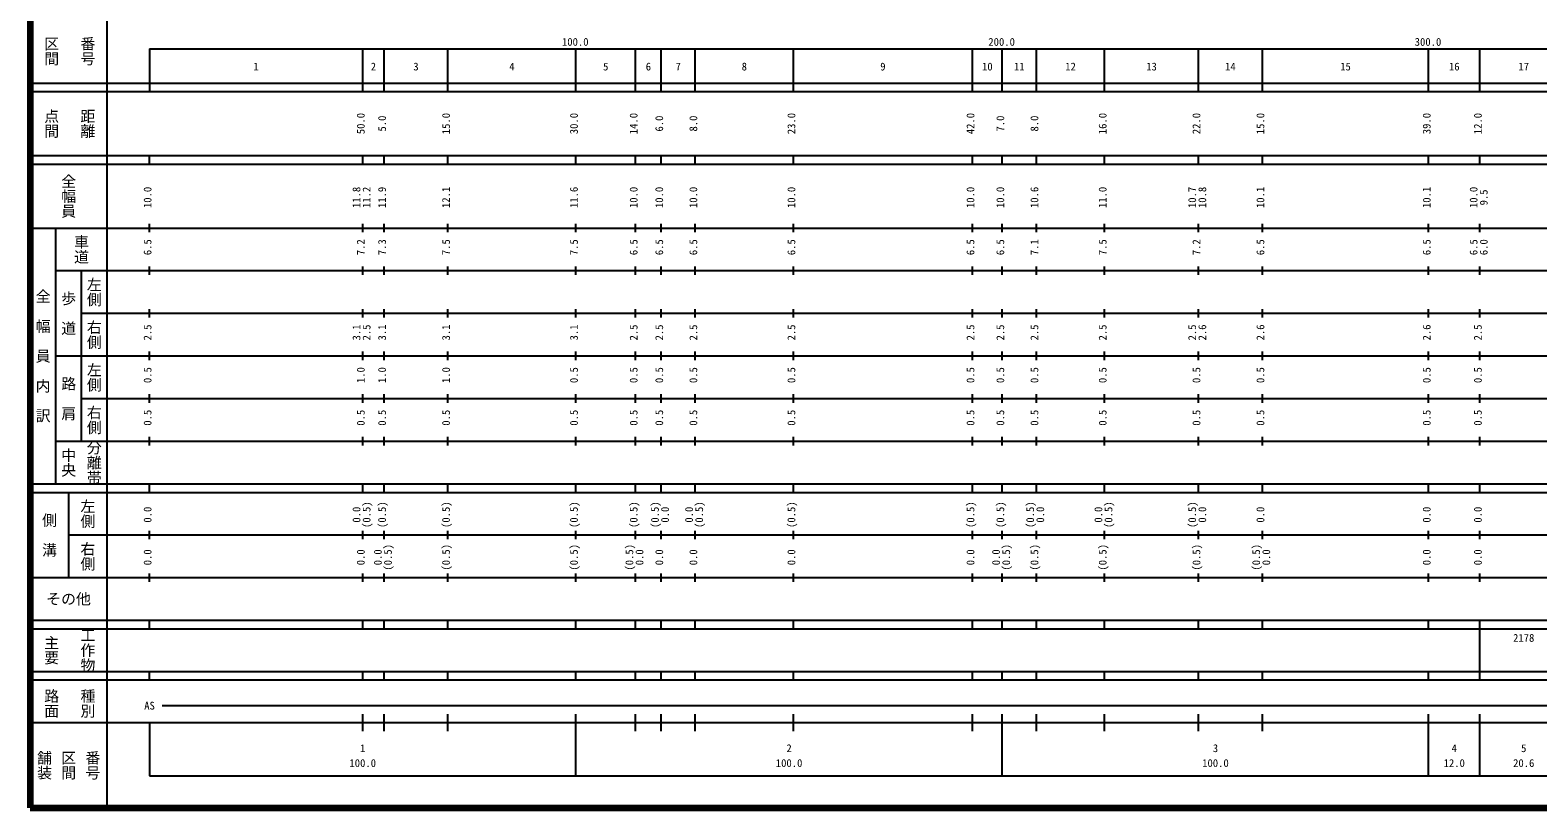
# Model space of a CAD drawing. Units: millimetres on the paper, enlarged 1000 times. Extents: x 40000 to 680000, y 20000 to 380000.
# Drawn here: x 40000 to 393608, y 20000 to 202409 of the extents above; entities that cross this region are included whole.
import ezdxf
from ezdxf.enums import TextEntityAlignment as Align

# ---------------------------------------------------------------- set-up
doc = ezdxf.new("R2010")
doc.units = ezdxf.units.MM
doc.header["$LTSCALE"] = 1000
doc.layers.add('M-TTL', color=2, linetype='Continuous', lineweight=140)
doc.layers.add('M-TTL-BAND', color=7, linetype='Continuous', lineweight=25)
doc.styles.add('@ＭＳ ゴシック', font='')
doc.styles.add('ＭＳ ゴシック', font='')
doc.styles.get('@ＭＳ ゴシック').set_extended_font_data('@MS Gothic')
doc.styles.get('ＭＳ ゴシック').set_extended_font_data('MS Gothic')

msp = doc.modelspace()

# ---------------------------------------------------------------- linework, layer by layer
at = {"layer": 'M-TTL'}
for p, q in [((40000, 380000), (40000, 20000)), ((40000, 20000), (680000, 20000))]:
    msp.add_line(p, q, dxfattribs=at)
at = {"layer": 'M-TTL-BAND'}
for p, q in [((58000, 370000), (58000, 20000)), ((68000, 198000), (579000, 198000)), ((68000, 198000), (68000, 188000)), ((118000, 188000), (118000, 198000)), ((123000, 188000), (123000, 198000)), ((138000, 188000), (138000, 198000)), ((168000, 188000), (168000, 198000)), ((182000, 188000), (182000, 198000)), ((188000, 188000), (188000, 198000)), ((196000, 188000), (196000, 198000)), ((219000, 188000), (219000, 198000)), ((261000, 188000), (261000, 198000)), ((268000, 188000), (268000, 198000)), ((276000, 188000), (276000, 198000)), ((292000, 188000), (292000, 198000)), ((314000, 188000), (314000, 198000)), ((329000, 188000), (329000, 198000)), ((368000, 188000), (368000, 198000)), ((380000, 188000), (380000, 198000)), ((40000, 190000), (579000, 190000)), ((40000, 188000), (579000, 188000)), ((40000, 173000), (579000, 173000)), ((40000, 171000), (579000, 171000)), ((68000, 171000), (68000, 173000)), ((118000, 171000), (118000, 173000)), ((123000, 171000), (123000, 173000)), ((138000, 171000), (138000, 173000)), ((168000, 171000), (168000, 173000)), ((182000, 171000), (182000, 173000)), ((188000, 171000), (188000, 173000)), ((196000, 171000), (196000, 173000)), ((219000, 171000), (219000, 173000)), ((261000, 171000), (261000, 173000)), ((268000, 171000), (268000, 173000)), ((276000, 171000), (276000, 173000)), ((292000, 171000), (292000, 173000)), ((314000, 171000), (314000, 173000)), ((329000, 171000), (329000, 173000)), ((368000, 171000), (368000, 173000)), ((380000, 171000), (380000, 173000)), ((40000, 156000), (579000, 156000)), ((46000, 96000), (46000, 156000)), ((68000, 155000), (68000, 157000)), ((118000, 155000), (118000, 157000)), ((123000, 155000), (123000, 157000)), ((138000, 155000), (138000, 157000)), ((168000, 155000), (168000, 157000)), ((182000, 155000), (182000, 157000)), ((188000, 155000), (188000, 157000)), ((196000, 155000), (196000, 157000)), ((219000, 155000), (219000, 157000)), ((261000, 155000), (261000, 157000)), ((268000, 155000), (268000, 157000)), ((276000, 155000), (276000, 157000)), ((292000, 155000), (292000, 157000)), ((314000, 155000), (314000, 157000)), ((329000, 155000), (329000, 157000)), ((368000, 155000), (368000, 157000)), ((380000, 155000), (380000, 157000)), ((46000, 146000), (579000, 146000)), ((52000, 146000), (52000, 106000)), ((68000, 145000), (68000, 147000)), ((118000, 145000), (118000, 147000)), ((123000, 145000), (123000, 147000)), ((138000, 145000), (138000, 147000)), ((168000, 145000), (168000, 147000)), ((182000, 145000), (182000, 147000)), ((188000, 145000), (188000, 147000)), ((196000, 145000), (196000, 147000)), ((219000, 145000), (219000, 147000)), ((261000, 145000), (261000, 147000)), ((268000, 145000), (268000, 147000)), ((276000, 145000), (276000, 147000)), ((292000, 145000), (292000, 147000)), ((314000, 145000), (314000, 147000)), ((329000, 145000), (329000, 147000)), ((368000, 145000), (368000, 147000)), ((380000, 145000), (380000, 147000)), ((52000, 136000), (579000, 136000)), ((68000, 135000), (68000, 137000)), ((118000, 135000), (118000, 137000)), ((123000, 135000), (123000, 137000)), ((138000, 135000), (138000, 137000)), ((168000, 135000), (168000, 137000)), ((182000, 135000), (182000, 137000)), ((188000, 135000), (188000, 137000)), ((196000, 135000), (196000, 137000)), ((219000, 135000), (219000, 137000)), ((261000, 135000), (261000, 137000)), ((268000, 135000), (268000, 137000)), ((276000, 135000), (276000, 137000)), ((292000, 135000), (292000, 137000)), ((314000, 135000), (314000, 137000)), ((329000, 135000), (329000, 137000)), ((368000, 135000), (368000, 137000)), ((380000, 135000), (380000, 137000)), ((46000, 126000), (579000, 126000)), ((68000, 125000), (68000, 127000)), ((118000, 125000), (118000, 127000)), ((123000, 125000), (123000, 127000)), ((138000, 125000), (138000, 127000)), ((168000, 125000), (168000, 127000)), ((182000, 125000), (182000, 127000)), ((188000, 125000), (188000, 127000)), ((196000, 125000), (196000, 127000)), ((219000, 125000), (219000, 127000)), ((261000, 125000), (261000, 127000)), ((268000, 125000), (268000, 127000)), ((276000, 125000), (276000, 127000)), ((292000, 125000), (292000, 127000)), ((314000, 125000), (314000, 127000)), ((329000, 125000), (329000, 127000)), ((368000, 125000), (368000, 127000)), ((380000, 125000), (380000, 127000)), ((68000, 115000), (68000, 117000)), ((118000, 115000), (118000, 117000)), ((123000, 115000), (123000, 117000)), ((138000, 115000), (138000, 117000)), ((168000, 115000), (168000, 117000)), ((182000, 115000), (182000, 117000)), ((188000, 115000), (188000, 117000)), ((196000, 115000), (196000, 117000)), ((219000, 115000), (219000, 117000)), ((261000, 115000), (261000, 117000)), ((268000, 115000), (268000, 117000)), ((276000, 115000), (276000, 117000)), ((292000, 115000), (292000, 117000)), ((314000, 115000), (314000, 117000)), ((329000, 115000), (329000, 117000)), ((368000, 115000), (368000, 117000)), ((380000, 115000), (380000, 117000)), ((52000, 116000), (579000, 116000)), ((68000, 105000), (68000, 107000)), ((118000, 105000), (118000, 107000)), ((123000, 105000), (123000, 107000)), ((138000, 105000), (138000, 107000)), ((168000, 105000), (168000, 107000)), ((182000, 105000), (182000, 107000)), ((188000, 105000), (188000, 107000)), ((196000, 105000), (196000, 107000)), ((219000, 105000), (219000, 107000)), ((261000, 105000), (261000, 107000)), ((268000, 105000), (268000, 107000)), ((276000, 105000), (276000, 107000)), ((292000, 105000), (292000, 107000)), ((314000, 105000), (314000, 107000)), ((329000, 105000), (329000, 107000)), ((368000, 105000), (368000, 107000)), ((380000, 105000), (380000, 107000)), ((46000, 106000), (579000, 106000)), ((40000, 96000), (579000, 96000)), ((68000, 94000), (68000, 96000)), ((118000, 94000), (118000, 96000)), ((123000, 94000), (123000, 96000)), ((138000, 94000), (138000, 96000)), ((168000, 94000), (168000, 96000)), ((182000, 94000), (182000, 96000)), ((188000, 94000), (188000, 96000)), ((196000, 94000), (196000, 96000)), ((219000, 94000), (219000, 96000)), ((261000, 94000), (261000, 96000)), ((268000, 94000), (268000, 96000)), ((276000, 94000), (276000, 96000)), ((292000, 94000), (292000, 96000)), ((314000, 94000), (314000, 96000)), ((329000, 94000), (329000, 96000)), ((368000, 94000), (368000, 96000)), ((380000, 94000), (380000, 96000)), ((40000, 94000), (579000, 94000)), ((49000, 94000), (49000, 74000)), ((68000, 83000), (68000, 85000)), ((118000, 83000), (118000, 85000)), ((123000, 83000), (123000, 85000)), ((138000, 83000), (138000, 85000)), ((168000, 83000), (168000, 85000)), ((182000, 83000), (182000, 85000)), ((188000, 83000), (188000, 85000)), ((196000, 83000), (196000, 85000)), ((219000, 83000), (219000, 85000)), ((261000, 83000), (261000, 85000)), ((268000, 83000), (268000, 85000)), ((276000, 83000), (276000, 85000)), ((292000, 83000), (292000, 85000)), ((314000, 83000), (314000, 85000)), ((329000, 83000), (329000, 85000)), ((368000, 83000), (368000, 85000)), ((380000, 83000), (380000, 85000)), ((49000, 84000), (579000, 84000)), ((68000, 73000), (68000, 75000)), ((118000, 73000), (118000, 75000)), ((123000, 73000), (123000, 75000)), ((138000, 73000), (138000, 75000)), ((168000, 73000), (168000, 75000)), ((182000, 73000), (182000, 75000)), ((188000, 73000), (188000, 75000)), ((196000, 73000), (196000, 75000)), ((219000, 73000), (219000, 75000)), ((261000, 73000), (261000, 75000)), ((268000, 73000), (268000, 75000)), ((276000, 73000), (276000, 75000)), ((292000, 73000), (292000, 75000)), ((314000, 73000), (314000, 75000)), ((329000, 73000), (329000, 75000)), ((368000, 73000), (368000, 75000)), ((380000, 73000), (380000, 75000)), ((40000, 74000), (579000, 74000)), ((40000, 64000), (579000, 64000)), ((68000, 62000), (68000, 64000)), ((118000, 62000), (118000, 64000)), ((123000, 62000), (123000, 64000)), ((138000, 62000), (138000, 64000)), ((168000, 62000), (168000, 64000)), ((182000, 62000), (182000, 64000)), ((188000, 62000), (188000, 64000)), ((196000, 62000), (196000, 64000)), ((219000, 62000), (219000, 64000)), ((261000, 62000), (261000, 64000)), ((268000, 62000), (268000, 64000)), ((276000, 62000), (276000, 64000)), ((292000, 62000), (292000, 64000)), ((314000, 62000), (314000, 64000)), ((329000, 62000), (329000, 64000)), ((368000, 62000), (368000, 64000)), ((380000, 62000), (380000, 64000)), ((40000, 62000), (579000, 62000)), ((380000, 52000), (380000, 62000)), ((40000, 52000), (579000, 52000)), ((40000, 50000), (579000, 50000)), ((68000, 50000), (68000, 52000)), ((118000, 50000), (118000, 52000)), ((123000, 50000), (123000, 52000)), ((138000, 50000), (138000, 52000)), ((168000, 50000), (168000, 52000)), ((182000, 50000), (182000, 52000)), ((188000, 50000), (188000, 52000)), ((196000, 50000), (196000, 52000)), ((219000, 50000), (219000, 52000)), ((261000, 50000), (261000, 52000)), ((268000, 50000), (268000, 52000)), ((276000, 50000), (276000, 52000)), ((292000, 50000), (292000, 52000)), ((314000, 50000), (314000, 52000)), ((329000, 50000), (329000, 52000)), ((368000, 50000), (368000, 52000)), ((380000, 50000), (380000, 52000)), ((71000, 44000), (565000, 44000)), ((40000, 40000), (579000, 40000)), ((68000, 40000), (68000, 27500)), ((118000, 38000), (118000, 42000)), ((123000, 38000), (123000, 42000)), ((138000, 38000), (138000, 42000)), ((168000, 27500), (168000, 42000)), ((182000, 38000), (182000, 42000)), ((188000, 38000), (188000, 42000)), ((196000, 38000), (196000, 42000)), ((219000, 38000), (219000, 42000)), ((261000, 38000), (261000, 42000)), ((268000, 27500), (268000, 42000)), ((276000, 38000), (276000, 42000)), ((292000, 38000), (292000, 42000)), ((314000, 38000), (314000, 42000)), ((329000, 38000), (329000, 42000)), ((368000, 27500), (368000, 42000)), ((380000, 27500), (380000, 42000)), ((68000, 27500), (579000, 27500))]:
    msp.add_line(p, q, dxfattribs=at)

# ---------------------------------------------------------------- texts
at = {"layer": 'M-TTL-BAND', "style": '@ＭＳ ゴシック'}
for s, p in [('区間', (45000, 197500)), ('番号', (53500, 197500)), ('点間', (45000, 180500)), ('距離', (53500, 180500)), ('全幅員', (49000, 163500)), ('車道', (52000, 151000)), ('全\u3000幅\u3000員\u3000内\u3000訳', (43000, 126000)), ('左側', (55000, 141000)), ('歩\u3000道', (49000, 136000)), ('右側', (55000, 131000)), ('左側', (55000, 121000)), ('路\u3000肩', (49000, 116000)), ('右側', (55000, 111000)), ('中央', (49000, 101000)), ('分離帯', (55000, 101000)), ('左側', (53500, 89000)), ('側\u3000溝', (44500, 84000)), ('右側', (53500, 79000)), ('主要', (45000, 57000)), ('工作物', (53500, 57000)), ('路面', (45000, 44500)), ('種別', (53500, 44500)), ('舗装', (43333, 30000)), ('区間', (49000, 30000)), ('番号', (54667, 30000))]:
    msp.add_text(s, height=2566, rotation=270, dxfattribs=at).set_placement(p, align=Align.MIDDLE_CENTER)
at = {"layer": 'M-TTL-BAND', "style": 'ＭＳ ゴシック'}
for s, p in [('100.0', (167844, 198195)), ('200.0', (267844, 198195)), ('300.0', (367844, 198195)), ('1', (93000, 192405)), ('2', (120500, 192405)), ('3', (130500, 192405)), ('4', (153000, 192405)), ('5', (175000, 192405)), ('6', (185000, 192405)), ('7', (192000, 192405)), ('8', (207500, 192405)), ('9', (240000, 192405)), ('10', (264500, 192405)), ('11', (272000, 192405)), ('12', (284000, 192405)), ('13', (303000, 192405)), ('14', (321500, 192405)), ('15', (348500, 192405)), ('16', (374000, 192405)), ('17', (390300, 192405)), ('AS', (68000, 42500)), ('1', (118000, 32523)), ('2', (218000, 32523)), ('3', (318000, 32523)), ('4', (374000, 32523)), ('5', (390300, 32523)), ('100.0', (118000, 29033)), ('100.0', (218000, 29033)), ('100.0', (318000, 29033)), ('12.0', (374000, 29033)), ('20.6', (390300, 29033))]:
    msp.add_text(s, height=1833, dxfattribs=at).set_placement(p, align=Align.BOTTOM_CENTER)
for s, p in [('50.0', (119000, 180500)), ('5.0', (124000, 180500)), ('15.0', (139000, 180500)), ('30.0', (169000, 180500)), ('14.0', (183000, 180500)), ('6.0', (189000, 180500)), ('8.0', (197000, 180500)), ('23.0', (220000, 180500)), ('42.0', (262000, 180500)), ('7.0', (269000, 180500)), ('8.0', (277000, 180500)), ('16.0', (293000, 180500)), ('22.0', (315000, 180500)), ('15.0', (330000, 180500)), ('39.0', (369000, 180500)), ('12.0', (381000, 180500)), ('10.0', (69000, 163174)), ('11.8', (118000, 163174)), ('11.2', (120370, 163174)), ('11.9', (124000, 163174)), ('12.1', (139000, 163174)), ('11.6', (169000, 163174)), ('10.0', (183000, 163174)), ('10.0', (189000, 163174)), ('10.0', (197000, 163174)), ('10.0', (220000, 163174)), ('10.0', (262000, 163174)), ('10.0', (269000, 163174)), ('10.6', (277000, 163174)), ('11.0', (293000, 163174)), ('10.7', (314000, 163174)), ('10.8', (316370, 163174)), ('10.1', (330000, 163174)), ('10.1', (369000, 163174)), ('10.0', (380000, 163174)), ('9.5', (382370, 163174)), ('6.5', (69000, 151500)), ('7.2', (119000, 151500)), ('7.3', (124000, 151500)), ('7.5', (139000, 151500)), ('7.5', (169000, 151500)), ('6.5', (183000, 151500)), ('6.5', (189000, 151500)), ('6.5', (197000, 151500)), ('6.5', (220000, 151500)), ('6.5', (262000, 151500)), ('6.5', (269000, 151500)), ('7.1', (277000, 151500)), ('7.5', (293000, 151500)), ('7.2', (315000, 151500)), ('6.5', (330000, 151500)), ('6.5', (369000, 151500)), ('6.5', (380000, 151500)), ('6.0', (382370, 151500)), ('2.5', (69000, 131500)), ('3.1', (118000, 131500)), ('2.5', (120370, 131500)), ('3.1', (124000, 131500)), ('3.1', (139000, 131500)), ('3.1', (169000, 131500)), ('2.5', (183000, 131500)), ('2.5', (189000, 131500)), ('2.5', (197000, 131500)), ('2.5', (220000, 131500)), ('2.5', (262000, 131500)), ('2.5', (269000, 131500)), ('2.5', (277000, 131500)), ('2.5', (293000, 131500)), ('2.5', (314000, 131500)), ('2.6', (316370, 131500)), ('2.6', (330000, 131500)), ('2.6', (369000, 131500)), ('2.5', (381000, 131500)), ('0.5', (69000, 121500)), ('1.0', (119000, 121500)), ('1.0', (124000, 121500)), ('1.0', (139000, 121500)), ('0.5', (169000, 121500)), ('0.5', (183000, 121500)), ('0.5', (189000, 121500)), ('0.5', (197000, 121500)), ('0.5', (220000, 121500)), ('0.5', (262000, 121500)), ('0.5', (269000, 121500)), ('0.5', (277000, 121500)), ('0.5', (293000, 121500)), ('0.5', (315000, 121500)), ('0.5', (330000, 121500)), ('0.5', (369000, 121500)), ('0.5', (381000, 121500)), ('0.5', (69000, 111500)), ('0.5', (119000, 111500)), ('0.5', (124000, 111500)), ('0.5', (139000, 111500)), ('0.5', (169000, 111500)), ('0.5', (183000, 111500)), ('0.5', (189000, 111500)), ('0.5', (197000, 111500)), ('0.5', (220000, 111500)), ('0.5', (262000, 111500)), ('0.5', (269000, 111500)), ('0.5', (277000, 111500)), ('0.5', (293000, 111500)), ('0.5', (315000, 111500)), ('0.5', (330000, 111500)), ('0.5', (369000, 111500)), ('0.5', (381000, 111500)), ('0.0', (69000, 88764)), ('0.0', (118000, 88764)), ('(0.5)', (120370, 88764)), ('(0.5)', (124000, 88764)), ('(0.5)', (139000, 88764)), ('(0.5)', (169000, 88764)), ('(0.5)', (183000, 88764)), ('(0.5)', (188000, 88764)), ('0.0', (190370, 88764)), ('0.0', (196000, 88764)), ('(0.5)', (198370, 88764)), ('(0.5)', (220000, 88764)), ('(0.5)', (262000, 88764)), ('(0.5)', (269000, 88764)), ('(0.5)', (276000, 88764)), ('0.0', (278370, 88764)), ('0.0', (292000, 88764)), ('(0.5)', (294370, 88764)), ('(0.5)', (314000, 88764)), ('0.0', (316370, 88764)), ('0.0', (330000, 88764)), ('0.0', (369000, 88764)), ('0.0', (381000, 88764)), ('(0.5)', (125370, 78764)), ('(0.5)', (139000, 78764)), ('(0.5)', (169000, 78764)), ('(0.5)', (182000, 78764)), ('(0.5)', (270370, 78764)), ('(0.5)', (277000, 78764)), ('(0.5)', (293000, 78764)), ('(0.5)', (315000, 78764)), ('(0.5)', (329000, 78764)), ('0.0', (69000, 78764)), ('0.0', (119000, 78764)), ('0.0', (123000, 78764)), ('0.0', (184370, 78764)), ('0.0', (189000, 78764)), ('0.0', (197000, 78764)), ('0.0', (220000, 78764)), ('0.0', (262000, 78764)), ('0.0', (268000, 78764)), ('0.0', (331370, 78764)), ('0.0', (369000, 78764)), ('0.0', (381000, 78764))]:
    msp.add_text(s, height=1833, rotation=90, dxfattribs=at).set_placement(p, align=Align.BOTTOM_CENTER)
msp.add_text('その他', height=2566, dxfattribs=at).set_placement((49000, 69000), align=Align.MIDDLE_CENTER)
msp.add_text('2178', height=1833, dxfattribs=at).set_placement((387800, 58405), align=Align.BOTTOM_LEFT)

doc.saveas('drawing.dxf')
